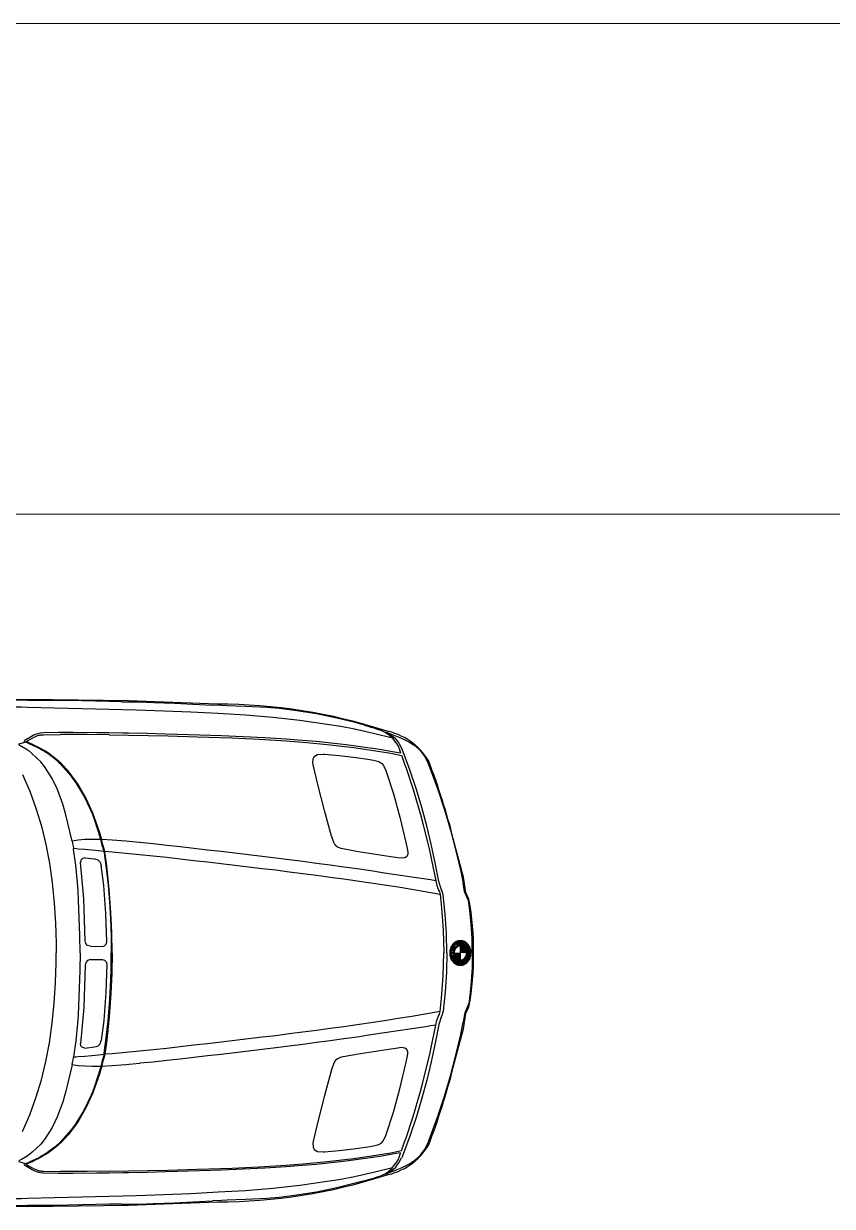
# Model space of a CAD drawing. Header units: inches. Extents: x 13 to 261, y -112 to -47.
# Drawn here: x 79.482 to 82.449, y -88.268 to -83.927 of the extents above; entities that cross this region are included whole.
import ezdxf

# ---------------------------------------------------------------- set-up
doc = ezdxf.new("R2010")
doc.units = ezdxf.units.IN
doc.header["$MEASUREMENT"] = 0
doc.layers.add('BANQUETA', color=2, linetype='Continuous', lineweight=18)
doc.layers.add('CONTORNO', color=7, linetype='Continuous')

msp = doc.modelspace()

# ---------------------------------------------------------------- linework, layer by layer
for p, q in [((80.8475, -86.5535), (80.845, -86.549)), ((79.7065, -86.989), (79.742, -86.993)), ((81.0995, -87.1125), (81.0945, -87.0835)), ((81.1015, -87.1195), (81.1125, -87.145)), ((81.0684, -87.3019), (81.0684, -87.3006)), ((81.0697, -87.3052), (81.0697, -87.2999)), ((81.071, -87.3085), (81.071, -87.2993)), ((81.0723, -87.3117), (81.0723, -87.2987)), ((81.0736, -87.315), (81.0736, -87.2983)), ((81.0749, -87.3143), (81.0749, -87.2978)), ((81.0762, -87.3137), (81.0762, -87.2975)), ((81.0775, -87.3132), (81.0775, -87.2972)), ((81.0788, -87.3128), (81.0788, -87.2969)), ((81.0801, -87.3125), (81.0801, -87.2967)), ((81.0814, -87.3122), (81.0814, -87.2966)), ((81.0827, -87.3121), (81.0827, -87.2965)), ((81.084, -87.3121), (81.084, -87.2965)), ((81.0853, -87.3121), (81.0853, -87.2965)), ((81.0866, -87.3122), (81.0866, -87.2966)), ((81.0879, -87.3125), (81.0879, -87.2967)), ((81.0892, -87.3128), (81.0892, -87.2969)), ((81.0905, -87.3132), (81.0905, -87.2972)), ((81.0918, -87.3137), (81.0918, -87.2975)), ((81.0931, -87.3143), (81.0931, -87.2978)), ((81.0944, -87.315), (81.0944, -87.2983)), ((81.0957, -87.3159), (81.0957, -87.2988)), ((81.097, -87.3168), (81.097, -87.2993)), ((81.0983, -87.318), (81.0983, -87.2999)), ((81.0996, -87.3193), (81.0996, -87.3006)), ((79.7265, -87.3135), (79.7695, -87.314)), ((81.0489, -87.3472), (81.0489, -87.3288)), ((81.0502, -87.3307), (81.0502, -87.3238)), ((81.0502, -87.3407), (81.0502, -87.3353)), ((81.0515, -87.3307), (81.0515, -87.3202)), ((81.0515, -87.3402), (81.0515, -87.3358)), ((81.0528, -87.3306), (81.0528, -87.3173)), ((81.0528, -87.3397), (81.0528, -87.3364)), ((81.0541, -87.3306), (81.0541, -87.3149)), ((81.0541, -87.3392), (81.0541, -87.3369)), ((81.0554, -87.3305), (81.0554, -87.3128)), ((81.0554, -87.3387), (81.0554, -87.3374)), ((81.0567, -87.3305), (81.0567, -87.311)), ((81.0567, -87.335), (81.0567, -87.3346)), ((81.0567, -87.3381), (81.0567, -87.3379)), ((81.0567, -87.3414), (81.0567, -87.3411)), ((81.058, -87.3112), (81.058, -87.3093)), ((81.058, -87.3304), (81.058, -87.3135)), ((81.058, -87.3355), (81.058, -87.3346)), ((81.058, -87.3415), (81.058, -87.3405)), ((81.0593, -87.3096), (81.0593, -87.3078)), ((81.0593, -87.3303), (81.0593, -87.3147)), ((81.0593, -87.336), (81.0593, -87.3345)), ((81.0593, -87.3415), (81.0593, -87.34)), ((81.0606, -87.3107), (81.0606, -87.3065)), ((81.0606, -87.3303), (81.0606, -87.3158)), ((81.0606, -87.3429), (81.0606, -87.3331)), ((81.0619, -87.3067), (81.0619, -87.3052)), ((81.0619, -87.3118), (81.0619, -87.3105)), ((81.0619, -87.3332), (81.0619, -87.317)), ((81.0619, -87.3564), (81.0619, -87.3428)), ((81.0632, -87.3055), (81.0632, -87.3041)), ((81.0632, -87.3282), (81.0632, -87.3181)), ((81.0645, -87.3062), (81.0645, -87.3031)), ((81.0645, -87.3251), (81.0645, -87.3192)), ((81.0645, -87.3463), (81.0645, -87.338)), ((81.0658, -87.3037), (81.0658, -87.3022)), ((81.0658, -87.3073), (81.0658, -87.3052)), ((81.0658, -87.312), (81.0658, -87.3117)), ((81.0658, -87.3228), (81.0658, -87.3202)), ((81.0658, -87.3495), (81.0658, -87.338)), ((81.0671, -87.3028), (81.0671, -87.3014)), ((81.0671, -87.3153), (81.0671, -87.3128)), ((81.0671, -87.3209), (81.0671, -87.3185)), ((81.0671, -87.3519), (81.0671, -87.338)), ((81.0684, -87.3193), (81.0684, -87.314)), ((81.0684, -87.3538), (81.0684, -87.338)), ((81.0697, -87.318), (81.0697, -87.3151)), ((81.0697, -87.3554), (81.0697, -87.338)), ((81.071, -87.3168), (81.071, -87.3149)), ((81.071, -87.3567), (81.071, -87.338)), ((81.0723, -87.3159), (81.0723, -87.314)), ((81.0723, -87.3578), (81.0723, -87.338)), ((81.0736, -87.3587), (81.0736, -87.338)), ((81.0749, -87.3595), (81.0749, -87.338)), ((81.0762, -87.3602), (81.0762, -87.338)), ((81.0775, -87.3608), (81.0775, -87.338)), ((81.0788, -87.3612), (81.0788, -87.338)), ((81.0801, -87.3615), (81.0801, -87.338)), ((81.0814, -87.3618), (81.0814, -87.338)), ((81.0827, -87.3619), (81.0827, -87.338)), ((81.084, -87.364), (81.084, -87.3121)), ((81.084, -87.338), (81.084, -87.3141)), ((81.0853, -87.338), (81.0853, -87.3141)), ((81.0866, -87.338), (81.0866, -87.3143)), ((81.0879, -87.338), (81.0879, -87.3145)), ((81.0892, -87.338), (81.0892, -87.3148)), ((81.0905, -87.338), (81.0905, -87.3153)), ((81.0918, -87.338), (81.0918, -87.3158)), ((81.0931, -87.338), (81.0931, -87.3165)), ((81.0944, -87.338), (81.0944, -87.3173)), ((81.0957, -87.338), (81.0957, -87.3182)), ((81.097, -87.338), (81.097, -87.3194)), ((81.0983, -87.338), (81.0983, -87.3207)), ((81.0996, -87.338), (81.0996, -87.3222)), ((81.1009, -87.3209), (81.1009, -87.3014)), ((81.1009, -87.338), (81.1009, -87.3241)), ((81.1022, -87.3228), (81.1022, -87.3022)), ((81.1022, -87.338), (81.1022, -87.3265)), ((81.1035, -87.3251), (81.1035, -87.3031)), ((81.1035, -87.338), (81.1035, -87.3298)), ((81.1048, -87.3281), (81.1048, -87.3041)), ((81.1061, -87.3332), (81.1061, -87.3052)), ((81.1061, -87.3708), (81.1061, -87.3428)), ((81.1074, -87.3696), (81.1074, -87.3065)), ((81.1087, -87.3682), (81.1087, -87.3078)), ((81.11, -87.3667), (81.11, -87.3093)), ((81.1113, -87.3651), (81.1113, -87.311)), ((81.1126, -87.3632), (81.1126, -87.3128)), ((81.1139, -87.3611), (81.1139, -87.3149)), ((81.1152, -87.3587), (81.1152, -87.3173)), ((81.1165, -87.3559), (81.1165, -87.3202)), ((81.1178, -87.3523), (81.1178, -87.3237)), ((81.1191, -87.3472), (81.1191, -87.3289)), ((79.7265, -87.3625), (79.7695, -87.362)), ((81.0502, -87.3523), (81.0502, -87.3453)), ((81.0515, -87.3559), (81.0515, -87.3454)), ((81.0528, -87.3587), (81.0528, -87.3454)), ((81.0541, -87.3612), (81.0541, -87.3455)), ((81.0554, -87.3632), (81.0554, -87.3455)), ((81.0567, -87.3651), (81.0567, -87.3456)), ((81.058, -87.3667), (81.058, -87.3456)), ((81.0593, -87.3614), (81.0593, -87.3457)), ((81.0593, -87.3682), (81.0593, -87.3664)), ((81.0606, -87.3606), (81.0606, -87.3457)), ((81.0606, -87.3696), (81.0606, -87.3676)), ((81.0619, -87.3708), (81.0619, -87.3688)), ((81.0632, -87.3556), (81.0632, -87.3479)), ((81.0632, -87.3661), (81.0632, -87.3636)), ((81.0632, -87.3719), (81.0632, -87.37)), ((81.0645, -87.3554), (81.0645, -87.3509)), ((81.0645, -87.3611), (81.0645, -87.3601)), ((81.0645, -87.3673), (81.0645, -87.3647)), ((81.0645, -87.3729), (81.0645, -87.3712)), ((81.0658, -87.356), (81.0658, -87.3533)), ((81.0658, -87.3624), (81.0658, -87.3598)), ((81.0658, -87.3667), (81.0658, -87.3659)), ((81.0658, -87.3738), (81.0658, -87.3724)), ((81.0671, -87.3571), (81.0671, -87.3551)), ((81.0671, -87.3636), (81.0671, -87.361)), ((81.0671, -87.3747), (81.0671, -87.3716)), ((81.0684, -87.3583), (81.0684, -87.3567)), ((81.0684, -87.3629), (81.0684, -87.3622)), ((81.0684, -87.3754), (81.0684, -87.3697)), ((81.0697, -87.3595), (81.0697, -87.3581)), ((81.0697, -87.3761), (81.0697, -87.3679)), ((81.071, -87.3607), (81.071, -87.3592)), ((81.071, -87.3767), (81.071, -87.366)), ((81.0723, -87.3619), (81.0723, -87.3602)), ((81.0723, -87.3773), (81.0723, -87.3641)), ((81.0736, -87.3778), (81.0736, -87.361)), ((81.0749, -87.3782), (81.0749, -87.3618)), ((81.0762, -87.3786), (81.0762, -87.3624)), ((81.0775, -87.3789), (81.0775, -87.3629)), ((81.0788, -87.3791), (81.0788, -87.3633)), ((81.0801, -87.3793), (81.0801, -87.3636)), ((81.0814, -87.3794), (81.0814, -87.3638)), ((81.0827, -87.3795), (81.0827, -87.3639)), ((81.084, -87.3795), (81.084, -87.364)), ((81.0853, -87.3795), (81.0853, -87.3639)), ((81.0866, -87.3794), (81.0866, -87.3638)), ((81.0879, -87.3793), (81.0879, -87.3636)), ((81.0892, -87.3791), (81.0892, -87.3633)), ((81.0905, -87.3789), (81.0905, -87.3629)), ((81.0918, -87.3786), (81.0918, -87.3624)), ((81.0931, -87.3782), (81.0931, -87.3618)), ((81.0944, -87.3778), (81.0944, -87.361)), ((81.0957, -87.3773), (81.0957, -87.3602)), ((81.097, -87.3768), (81.097, -87.3592)), ((81.0983, -87.3761), (81.0983, -87.3581)), ((81.0996, -87.3754), (81.0996, -87.3567)), ((81.1009, -87.3747), (81.1009, -87.3551)), ((81.1022, -87.3739), (81.1022, -87.3533)), ((81.1035, -87.3729), (81.1035, -87.3509)), ((81.1048, -87.3719), (81.1048, -87.3479)), ((81.1015, -87.5565), (81.1125, -87.531)), ((81.0995, -87.5635), (81.0945, -87.5925)), ((79.7065, -87.687), (79.742, -87.683)), ((80.8475, -88.1225), (80.845, -88.127))]:
    msp.add_line(p, q)
for points in [[(79.841, -86.4165), (79.7955, -86.4155), (79.6955, -86.413), (79.5955, -86.4115), (79.4955, -86.411), (79.4775, -86.4105), (79.3885, -86.4125)], [(79.841, -86.4165), (79.865, -86.416), (79.884, -86.416), (79.8945, -86.416), (79.9065, -86.4165), (79.9585, -86.418), (79.997, -86.4195), (80.009, -86.42), (80.037, -86.421), (80.103, -86.4245), (80.1745, -86.428)], [(80.419, -86.441), (80.3735, -86.4365), (80.3215, -86.434), (80.296, -86.433), (80.261, -86.4315), (80.227, -86.4305), (80.2075, -86.4295), (80.1745, -86.428)], [(80.835, -86.5495), (80.7655, -86.532), (80.6955, -86.5165), (80.6455, -86.507), (80.5955, -86.499), (80.5455, -86.4915), (80.4955, -86.485), (80.3955, -86.474), (80.2955, -86.4655), (80.1955, -86.4595), (80.0955, -86.4545), (79.9955, -86.4505), (79.8955, -86.447), (79.7955, -86.444), (79.6955, -86.4415), (79.5955, -86.439), (79.4955, -86.4365), (79.4735, -86.436), (79.4525, -86.436)], [(80.732, -86.502), (80.6985, -86.4925), (80.6985, -86.4925), (80.6305, -86.4755), (80.6305, -86.4755), (80.5565, -86.4605), (80.5565, -86.4605), (80.4755, -86.448), (80.4755, -86.448), (80.4375, -86.443), (80.4375, -86.443), (80.4195, -86.441)], [(80.732, -86.502), (80.7355, -86.503), (80.7385, -86.5035), (80.7395, -86.504), (80.74, -86.504), (80.742, -86.5045), (80.7455, -86.506), (80.7555, -86.509), (80.766, -86.512), (80.7785, -86.5165), (80.792, -86.5205), (80.797, -86.522)], [(80.865, -86.605), (80.8645, -86.605), (80.8555, -86.603), (80.8215, -86.597), (80.796, -86.5925), (80.7625, -86.587), (80.7615, -86.587), (80.665, -86.5735), (80.5555, -86.562), (80.489, -86.5565), (80.4455, -86.553), (80.367, -86.5485), (80.2875, -86.544), (80.2075, -86.541), (80.127, -86.538), (80.004, -86.5345), (79.9355, -86.5325), (79.867, -86.5315), (79.8455, -86.531), (79.795, -86.53), (79.765, -86.5295), (79.75, -86.5295), (79.6635, -86.529), (79.653, -86.5285), (79.6095, -86.5285), (79.5545, -86.53), (79.542, -86.5315), (79.529, -86.5345), (79.518, -86.539), (79.513, -86.542), (79.486, -86.5585), (79.4855, -86.559), (79.4855, -86.559), (79.4845, -86.5595), (79.4835, -86.56), (79.4835, -86.56), (79.483, -86.5605), (79.482, -86.5615)], [(79.491, -86.563), (79.4915, -86.563), (79.494, -86.561), (79.5, -86.557), (79.5065, -86.553), (79.5205, -86.5455), (79.5295, -86.5415), (79.538, -86.5385), (79.544, -86.538), (79.546, -86.5375), (79.554, -86.537), (79.617, -86.5355)], [(79.768, -86.9215), (79.767, -86.9175), (79.765, -86.911), (79.761, -86.8965), (79.736, -86.825), (79.7115, -86.7715), (79.6815, -86.7195), (79.6755, -86.7105), (79.645, -86.67), (79.62, -86.6435), (79.6015, -86.6265), (79.569, -86.6025), (79.56, -86.5965), (79.5435, -86.587), (79.5385, -86.5845), (79.5375, -86.584), (79.526, -86.5785), (79.5125, -86.572), (79.507, -86.5695), (79.497, -86.5655), (79.491, -86.563)], [(79.7955, -86.537), (79.715, -86.536), (79.6345, -86.5355), (79.617, -86.5355)], [(79.7955, -86.537), (79.867, -86.538), (79.939, -86.5395), (80.011, -86.541), (80.1185, -86.544), (80.2455, -86.5485), (80.3455, -86.5535), (80.4455, -86.5595), (80.5205, -86.5655), (80.595, -86.5725), (80.6935, -86.584), (80.79, -86.5985), (80.829, -86.605), (80.868, -86.6125)], [(80.797, -86.522), (80.81, -86.529), (80.8195, -86.535), (80.823, -86.538), (80.835, -86.5495), (80.8355, -86.55), (80.843, -86.56), (80.8495, -86.569), (80.8555, -86.5785), (80.8565, -86.5805), (80.8585, -86.585), (80.859, -86.587), (80.862, -86.5955), (80.8645, -86.603), (80.8645, -86.603), (80.865, -86.605)], [(80.809, -86.526), (80.8705, -86.5505), (80.8945, -86.5625), (80.9165, -86.577), (80.936, -86.5945), (80.9525, -86.6155), (80.9645, -86.639), (81.0015, -86.7385), (81.0255, -86.8125), (81.0475, -86.8875), (81.0675, -86.963), (81.0855, -87.0385), (81.0945, -87.0835)], [(80.809, -86.526), (80.8265, -86.5355), (80.845, -86.549)], [(80.8475, -86.5535), (80.8585, -86.568), (80.8685, -86.586)], [(79.489, -86.5645), (79.485, -86.5655), (79.472, -86.5695), (79.463, -86.5715)], [(79.494, -86.592), (79.474, -86.58), (79.4635, -86.5745)], [(79.765, -86.9215), (79.764, -86.9175), (79.764, -86.917), (79.742, -86.848), (79.7395, -86.841), (79.737, -86.834), (79.734, -86.8275), (79.7315, -86.8205), (79.73, -86.818), (79.7285, -86.814), (79.7285, -86.8135), (79.702, -86.7595), (79.675, -86.714), (79.6745, -86.7135), (79.6575, -86.69), (79.6185, -86.646), (79.615, -86.6425), (79.6115, -86.639), (79.61, -86.6375), (79.608, -86.636), (79.606, -86.634), (79.6035, -86.632), (79.6, -86.629), (79.5975, -86.627), (79.5755, -86.61), (79.5675, -86.6045), (79.5635, -86.602), (79.5555, -86.597), (79.552, -86.595), (79.5485, -86.593), (79.545, -86.591), (79.5435, -86.59), (79.5415, -86.589), (79.538, -86.587), (79.5375, -86.5865), (79.5025, -86.57), (79.5005, -86.569), (79.4975, -86.5675), (79.4955, -86.567), (79.492, -86.5655), (79.49, -86.565), (79.489, -86.5645)], [(79.6595, -86.927), (79.659, -86.923), (79.637, -86.831), (79.625, -86.792), (79.6055, -86.7385), (79.5865, -86.6975), (79.5585, -86.6535), (79.545, -86.6365), (79.5135, -86.607), (79.504, -86.599), (79.4955, -86.5935), (79.494, -86.592)], [(81.005, -87.075), (80.992, -87.007), (80.9775, -86.939), (80.961, -86.8715), (80.9425, -86.8045), (80.923, -86.738), (80.899, -86.6655), (80.87, -86.59), (80.869, -86.586)], [(80.545, -86.6525), (80.5425, -86.6395), (80.5435, -86.626), (80.548, -86.617), (80.5605, -86.6095), (80.581, -86.6085)], [(80.581, -86.6085), (80.5855, -86.6085), (80.639, -86.6135), (80.692, -86.6195), (80.745, -86.627), (80.7655, -86.63)], [(80.7655, -86.63), (80.7705, -86.631), (80.7855, -86.6355), (80.7955, -86.6425), (80.802, -86.65), (80.811, -86.6685)], [(80.868, -86.6125), (80.869, -86.6155), (80.8745, -86.6305), (80.8795, -86.6445), (80.885, -86.66), (80.911, -86.738), (80.937, -86.826), (80.938, -86.8295), (80.947, -86.8625), (80.972, -86.9665), (80.9775, -86.991), (80.9935, -87.073), (80.9935, -87.073)], [(79.478, -86.683), (79.5045, -86.7435), (79.527, -86.806), (79.547, -86.8725), (79.5635, -86.94), (79.5765, -87.008), (79.5865, -87.081), (79.5935, -87.1545), (79.598, -87.2285), (79.6005, -87.3025), (79.6005, -87.338)], [(80.6115, -86.909), (80.5855, -86.8145), (80.561, -86.72), (80.545, -86.6525)], [(80.811, -86.6685), (80.839, -86.7535), (80.8625, -86.8395), (80.885, -86.9375)], [(80.885, -86.9375), (80.89, -86.96), (80.8915, -86.9695), (80.891, -86.977), (80.887, -86.9845), (80.88, -86.989), (80.867, -86.9905), (80.855, -86.989), (80.8295, -86.9855), (80.702, -86.9655), (80.6965, -86.9645), (80.647, -86.955), (80.6335, -86.95), (80.625, -86.9425), (80.6195, -86.933), (80.6115, -86.9085)], [(79.765, -86.9215), (79.7565, -86.921), (79.7315, -86.921), (79.7065, -86.922), (79.6815, -86.924), (79.6595, -86.927)], [(79.6595, -86.927), (79.6615, -86.9355), (79.6615, -86.9365), (79.663, -86.946), (79.6645, -86.953), (79.6645, -86.955)], [(79.776, -86.9655), (79.776, -86.964), (79.7755, -86.9635), (79.7755, -86.962), (79.774, -86.9545), (79.7735, -86.953), (79.773, -86.9525), (79.7725, -86.9505), (79.7725, -86.9505), (79.769, -86.9375), (79.769, -86.9365), (79.765, -86.9215)], [(80.3565, -86.9835), (80.3065, -86.9775), (80.2565, -86.9715), (80.2065, -86.9655), (80.1565, -86.96), (80.1065, -86.954), (80.0565, -86.9485), (80.0065, -86.943), (79.9565, -86.9375), (79.908, -86.933), (79.9065, -86.9325), (79.8565, -86.928), (79.8065, -86.9235), (79.768, -86.9215)], [(79.779, -86.966), (79.7785, -86.9635), (79.7785, -86.963), (79.778, -86.961), (79.7765, -86.9535), (79.7755, -86.9515), (79.7745, -86.948), (79.7735, -86.9445), (79.7715, -86.937), (79.771, -86.9345), (79.769, -86.9255), (79.768, -86.9215)], [(79.6885, -87.338), (79.688, -87.2735), (79.686, -87.2085), (79.6835, -87.144), (79.6815, -87.1095), (79.679, -87.0795), (79.673, -87.0155), (79.665, -86.957), (79.6645, -86.955)], [(79.776, -86.9655), (79.7565, -86.9635), (79.7315, -86.961), (79.7065, -86.9585), (79.6815, -86.9565), (79.6745, -86.956), (79.6645, -86.955)], [(79.7065, -86.989), (79.698, -86.991), (79.692, -86.997), (79.6905, -87.0055)], [(79.742, -86.993), (79.7535, -86.9965), (79.7625, -87.005), (79.7665, -87.0165)], [(79.776, -86.9655), (79.777, -86.9695), (79.777, -86.97), (79.785, -87.027), (79.792, -87.089), (79.797, -87.151), (79.798, -87.169), (79.8005, -87.2135), (79.8025, -87.2755), (79.8025, -87.2755), (79.803, -87.329), (79.803, -87.338)], [(80.3565, -87.0285), (80.3065, -87.0225), (80.2565, -87.0165), (80.2065, -87.0105), (80.1565, -87.005), (80.1065, -86.9995), (80.0565, -86.9935), (80.0065, -86.988), (79.9565, -86.983), (79.9065, -86.978), (79.8565, -86.973), (79.8065, -86.968), (79.779, -86.966)], [(79.806, -87.338), (79.805, -87.264), (79.802, -87.1895), (79.796, -87.104), (79.7865, -87.0185), (79.7805, -86.975), (79.7795, -86.969), (79.779, -86.967), (79.779, -86.966)], [(80.9935, -87.073), (80.975, -87.07), (80.957, -87.0675), (80.906, -87.06), (80.856, -87.0525), (80.806, -87.0445), (80.756, -87.037), (80.706, -87.0295), (80.656, -87.0225), (80.6065, -87.0155), (80.5565, -87.009), (80.5065, -87.0025), (80.4565, -86.996), (80.4065, -86.9895), (80.3565, -86.9835)], [(79.707, -87.2935), (79.7055, -87.2165), (79.702, -87.139), (79.7, -87.111), (79.6905, -87.0055)], [(79.7865, -87.297), (79.7835, -87.1935), (79.7755, -87.0905), (79.7665, -87.0165)], [(81.0095, -87.123), (80.989, -87.1195), (80.9685, -87.1155), (80.906, -87.105), (80.856, -87.097), (80.806, -87.089), (80.756, -87.0815), (80.706, -87.0745), (80.656, -87.0675), (80.6065, -87.0605), (80.5565, -87.054), (80.5065, -87.0475), (80.4565, -87.041), (80.4065, -87.0345), (80.3565, -87.0285)], [(80.9935, -87.073), (80.998, -87.0905), (81.0015, -87.1005), (81.004, -87.107), (81.0075, -87.114), (81.0095, -87.123), (81.0095, -87.123)], [(81.0215, -87.125), (81.019, -87.116), (81.0135, -87.103), (81.005, -87.075)], [(81.0095, -87.123), (81.015, -87.1725), (81.021, -87.2535), (81.023, -87.338)], [(81.034, -87.338), (81.033, -87.267), (81.0285, -87.1955), (81.0215, -87.125)], [(81.1015, -87.1195), (81.1005, -87.116), (81.0995, -87.1125)], [(81.1125, -87.145), (81.114, -87.149), (81.115, -87.1525)], [(81.128, -87.338), (81.127, -87.285), (81.1235, -87.2325), (81.1185, -87.1805), (81.115, -87.1525)], [(79.7265, -87.3135), (79.7165, -87.3105), (79.7095, -87.3035), (79.707, -87.2935)], [(79.7695, -87.314), (79.778, -87.312), (79.7845, -87.3055), (79.7865, -87.297)], [(79.478, -87.993), (79.5045, -87.9325), (79.527, -87.87), (79.547, -87.8035), (79.5635, -87.736), (79.5765, -87.668), (79.5865, -87.595), (79.5935, -87.5215), (79.598, -87.4475), (79.6005, -87.3735), (79.6005, -87.338)], [(79.6885, -87.338), (79.688, -87.4025), (79.686, -87.4675), (79.6835, -87.532), (79.6815, -87.5665), (79.679, -87.5965), (79.673, -87.6605), (79.665, -87.719), (79.6645, -87.721)], [(79.776, -87.7105), (79.777, -87.7065), (79.777, -87.706), (79.785, -87.649), (79.792, -87.587), (79.797, -87.525), (79.798, -87.507), (79.8005, -87.4625), (79.8025, -87.4005), (79.8025, -87.4005), (79.803, -87.347), (79.803, -87.338)], [(79.806, -87.338), (79.805, -87.412), (79.802, -87.4865), (79.796, -87.572), (79.7865, -87.6575), (79.7805, -87.701), (79.7795, -87.707), (79.779, -87.709), (79.779, -87.71)], [(81.0095, -87.553), (81.015, -87.5035), (81.021, -87.4225), (81.023, -87.338)], [(81.034, -87.338), (81.033, -87.409), (81.0285, -87.4805), (81.0215, -87.551)], [(81.128, -87.338), (81.127, -87.391), (81.1235, -87.4435), (81.1185, -87.4955), (81.115, -87.5235)], [(79.707, -87.3825), (79.7055, -87.4595), (79.702, -87.537), (79.7, -87.565), (79.6905, -87.6705)], [(79.7265, -87.3625), (79.7165, -87.3655), (79.7095, -87.3725), (79.707, -87.3825)], [(79.7865, -87.379), (79.7835, -87.4825), (79.7755, -87.5855), (79.7665, -87.6595)], [(79.7695, -87.362), (79.778, -87.364), (79.7845, -87.3705), (79.7865, -87.379)], [(81.0594, -87.3665), (81.0663, -87.3728), (81.0732, -87.3628), (81.0661, -87.3562)], [(81.0635, -87.3638), (81.0661, -87.3662), (81.065, -87.3678), (81.0624, -87.3654), (81.0624, -87.3654)], [(81.0647, -87.3614), (81.0676, -87.3641), (81.0687, -87.3625), (81.0658, -87.3598)], [(81.0095, -87.553), (80.989, -87.5565), (80.9685, -87.5605), (80.906, -87.571), (80.856, -87.579), (80.806, -87.587), (80.756, -87.5945), (80.706, -87.6015), (80.656, -87.6085), (80.6065, -87.6155), (80.5565, -87.622), (80.5065, -87.6285), (80.4565, -87.635), (80.4065, -87.6415), (80.3565, -87.6475)], [(80.9935, -87.603), (80.998, -87.5855), (81.0015, -87.5755), (81.004, -87.569), (81.0075, -87.562), (81.0095, -87.553), (81.0095, -87.553)], [(81.0215, -87.551), (81.019, -87.56), (81.0135, -87.573), (81.005, -87.601)], [(81.1015, -87.5565), (81.1005, -87.56), (81.0995, -87.5635)], [(81.1125, -87.531), (81.114, -87.527), (81.115, -87.5235)], [(80.9935, -87.603), (80.975, -87.606), (80.957, -87.6085), (80.906, -87.616), (80.856, -87.6235), (80.806, -87.6315), (80.756, -87.639), (80.706, -87.6465), (80.656, -87.6535), (80.6065, -87.6605), (80.5565, -87.667), (80.5065, -87.6735), (80.4565, -87.68), (80.4065, -87.6865), (80.3565, -87.6925)], [(80.809, -88.15), (80.8705, -88.1255), (80.8945, -88.1135), (80.9165, -88.099), (80.936, -88.0815), (80.9525, -88.0605), (80.9645, -88.037), (81.0015, -87.9375), (81.0255, -87.8635), (81.0475, -87.7885), (81.0675, -87.713), (81.0855, -87.6375), (81.0945, -87.5925)], [(80.868, -88.0635), (80.869, -88.0605), (80.8745, -88.0455), (80.8795, -88.0315), (80.885, -88.016), (80.911, -87.938), (80.937, -87.85), (80.938, -87.8465), (80.947, -87.8135), (80.972, -87.7095), (80.9775, -87.685), (80.9935, -87.603), (80.9935, -87.603)], [(81.005, -87.601), (80.992, -87.669), (80.9775, -87.737), (80.961, -87.8045), (80.9425, -87.8715), (80.923, -87.938), (80.899, -88.0105), (80.87, -88.086), (80.869, -88.09)], [(80.3565, -87.6475), (80.3065, -87.6535), (80.2565, -87.6595), (80.2065, -87.6655), (80.1565, -87.671), (80.1065, -87.6765), (80.0565, -87.6825), (80.0065, -87.688), (79.9565, -87.693), (79.9065, -87.698), (79.8565, -87.703), (79.8065, -87.708), (79.779, -87.71)], [(79.7065, -87.687), (79.698, -87.685), (79.692, -87.679), (79.6905, -87.6705)], [(79.742, -87.683), (79.7535, -87.6795), (79.7625, -87.671), (79.7665, -87.6595)], [(80.885, -87.7385), (80.89, -87.716), (80.8915, -87.7065), (80.891, -87.699), (80.887, -87.6915), (80.88, -87.687), (80.867, -87.6855), (80.855, -87.687), (80.8295, -87.6905), (80.702, -87.7105), (80.6965, -87.7115), (80.647, -87.721), (80.6335, -87.726), (80.625, -87.7335), (80.6195, -87.743), (80.6115, -87.7675)], [(79.6595, -87.749), (79.6615, -87.7405), (79.6615, -87.7395), (79.663, -87.73), (79.6645, -87.723), (79.6645, -87.721)], [(79.776, -87.7105), (79.7565, -87.7125), (79.7315, -87.715), (79.7065, -87.7175), (79.6815, -87.7195), (79.6745, -87.72), (79.6645, -87.721)], [(79.776, -87.7105), (79.776, -87.712), (79.7755, -87.7125), (79.7755, -87.714), (79.774, -87.7215), (79.7735, -87.723), (79.773, -87.7235), (79.7725, -87.7255), (79.7725, -87.7255), (79.769, -87.7385), (79.769, -87.7395), (79.765, -87.7545)], [(80.3565, -87.6925), (80.3065, -87.6985), (80.2565, -87.7045), (80.2065, -87.7105), (80.1565, -87.716), (80.1065, -87.722), (80.0565, -87.7275), (80.0065, -87.733), (79.9565, -87.7385), (79.908, -87.743), (79.9065, -87.7435), (79.8565, -87.748), (79.8065, -87.7525), (79.768, -87.7545)], [(79.779, -87.71), (79.7785, -87.7125), (79.7785, -87.713), (79.778, -87.715), (79.7765, -87.7225), (79.7755, -87.7245), (79.7745, -87.728), (79.7735, -87.7315), (79.7715, -87.739), (79.771, -87.7415), (79.769, -87.7505), (79.768, -87.7545)], [(79.765, -87.7545), (79.764, -87.7585), (79.764, -87.759), (79.742, -87.828), (79.7395, -87.835), (79.737, -87.842), (79.734, -87.8485), (79.7315, -87.8555), (79.73, -87.858), (79.7285, -87.862), (79.7285, -87.8625), (79.702, -87.9165), (79.675, -87.962), (79.6745, -87.9625), (79.6575, -87.986), (79.6185, -88.03), (79.615, -88.0335), (79.6115, -88.037), (79.61, -88.0385), (79.608, -88.04), (79.606, -88.042), (79.6035, -88.044), (79.6, -88.047), (79.5975, -88.049), (79.5755, -88.066), (79.5675, -88.0715), (79.5635, -88.074), (79.5555, -88.079), (79.552, -88.081), (79.5485, -88.083), (79.545, -88.085), (79.5435, -88.086), (79.5415, -88.087), (79.538, -88.089), (79.5375, -88.0895), (79.5025, -88.106), (79.5005, -88.107), (79.4975, -88.1085), (79.4955, -88.109), (79.492, -88.1105), (79.49, -88.111), (79.489, -88.1115)], [(79.768, -87.7545), (79.767, -87.7585), (79.765, -87.765), (79.761, -87.7795), (79.736, -87.851), (79.7115, -87.9045), (79.6815, -87.9565), (79.6755, -87.9655), (79.645, -88.006), (79.62, -88.0325), (79.6015, -88.0495), (79.569, -88.0735), (79.56, -88.0795), (79.5435, -88.089), (79.5385, -88.0915), (79.5375, -88.092), (79.526, -88.0975), (79.5125, -88.104), (79.507, -88.1065), (79.497, -88.1105), (79.491, -88.113)], [(79.6595, -87.749), (79.659, -87.753), (79.637, -87.845), (79.625, -87.884), (79.6055, -87.9375), (79.5865, -87.9785), (79.5585, -88.0225), (79.545, -88.0395), (79.5135, -88.069), (79.504, -88.077), (79.4955, -88.0825), (79.494, -88.084)], [(79.765, -87.7545), (79.7565, -87.755), (79.7315, -87.755), (79.7065, -87.754), (79.6815, -87.752), (79.6595, -87.749)], [(80.6115, -87.767), (80.5855, -87.8615), (80.561, -87.956), (80.545, -88.0235)], [(80.811, -88.0075), (80.839, -87.9225), (80.8625, -87.8365), (80.885, -87.7385)], [(80.545, -88.0235), (80.5425, -88.0365), (80.5435, -88.05), (80.548, -88.059), (80.5605, -88.0665), (80.581, -88.0675)], [(80.7655, -88.046), (80.7705, -88.045), (80.7855, -88.0405), (80.7955, -88.0335), (80.802, -88.026), (80.811, -88.0075)], [(80.865, -88.071), (80.8645, -88.071), (80.8555, -88.073), (80.8215, -88.079), (80.796, -88.0835), (80.7625, -88.089), (80.7615, -88.089), (80.665, -88.1025), (80.5555, -88.114), (80.489, -88.1195), (80.4455, -88.123), (80.367, -88.1275), (80.2875, -88.132), (80.2075, -88.135), (80.127, -88.138), (80.004, -88.1415), (79.9355, -88.1435), (79.867, -88.1445), (79.8455, -88.145), (79.795, -88.146), (79.765, -88.1465), (79.75, -88.1465), (79.6635, -88.147), (79.653, -88.1475), (79.6095, -88.1475), (79.5545, -88.146), (79.542, -88.1445), (79.529, -88.1415), (79.518, -88.137), (79.513, -88.134), (79.486, -88.1175), (79.4855, -88.117), (79.4855, -88.117), (79.4845, -88.1165), (79.4835, -88.116), (79.4835, -88.116), (79.483, -88.1155), (79.482, -88.1145)], [(79.7955, -88.139), (79.867, -88.138), (79.939, -88.1365), (80.011, -88.135), (80.1185, -88.132), (80.2455, -88.1275), (80.3455, -88.1225), (80.4455, -88.1165), (80.5205, -88.1105), (80.595, -88.1035), (80.6935, -88.092), (80.79, -88.0775), (80.829, -88.071), (80.868, -88.0635)], [(80.581, -88.0675), (80.5855, -88.0675), (80.639, -88.0625), (80.692, -88.0565), (80.745, -88.049), (80.7655, -88.046)], [(80.797, -88.154), (80.81, -88.147), (80.8195, -88.141), (80.823, -88.138), (80.835, -88.1265), (80.8355, -88.126), (80.843, -88.116), (80.8495, -88.107), (80.8555, -88.0975), (80.8565, -88.0955), (80.8585, -88.091), (80.859, -88.089), (80.862, -88.0805), (80.8645, -88.073), (80.8645, -88.073), (80.865, -88.071)], [(79.489, -88.1115), (79.485, -88.1105), (79.472, -88.1065), (79.463, -88.1045)], [(79.494, -88.084), (79.474, -88.096), (79.4635, -88.1015)], [(79.491, -88.113), (79.4915, -88.113), (79.494, -88.115), (79.5, -88.119), (79.5065, -88.123), (79.5205, -88.1305), (79.5295, -88.1345), (79.538, -88.1375), (79.544, -88.138), (79.546, -88.1385), (79.554, -88.139), (79.617, -88.1405)], [(80.8475, -88.1225), (80.8585, -88.108), (80.8685, -88.09)], [(80.835, -88.1265), (80.7655, -88.144), (80.6955, -88.1595), (80.6455, -88.169), (80.5955, -88.177), (80.5455, -88.1845), (80.4955, -88.191), (80.3955, -88.202), (80.2955, -88.2105), (80.1955, -88.2165), (80.0955, -88.2215), (79.9955, -88.2255), (79.8955, -88.229), (79.7955, -88.232), (79.6955, -88.2345), (79.5955, -88.237), (79.4955, -88.2395), (79.4735, -88.24), (79.4525, -88.24)], [(79.7955, -88.139), (79.715, -88.14), (79.6345, -88.1405), (79.617, -88.1405)], [(80.732, -88.174), (80.7355, -88.173), (80.7385, -88.1725), (80.7395, -88.172), (80.74, -88.172), (80.742, -88.1715), (80.7455, -88.17), (80.7555, -88.167), (80.766, -88.164), (80.7785, -88.1595), (80.792, -88.1555), (80.797, -88.154)], [(80.809, -88.15), (80.8265, -88.1405), (80.845, -88.127)], [(80.732, -88.174), (80.6985, -88.1835), (80.6985, -88.1835), (80.6305, -88.2005), (80.6305, -88.2005), (80.5565, -88.2155), (80.5565, -88.2155), (80.4755, -88.228), (80.4755, -88.228), (80.4375, -88.233), (80.4375, -88.233), (80.4195, -88.235)], [(79.841, -88.2595), (79.865, -88.26), (79.884, -88.26), (79.8945, -88.26), (79.9065, -88.2595), (79.9585, -88.258), (79.997, -88.2565), (80.009, -88.256), (80.037, -88.255), (80.103, -88.2515), (80.1745, -88.248)], [(80.419, -88.235), (80.3735, -88.2395), (80.3215, -88.242), (80.296, -88.243), (80.261, -88.2445), (80.227, -88.2455), (80.2075, -88.2465), (80.1745, -88.248)], [(79.841, -88.2595), (79.7955, -88.2605), (79.6955, -88.263), (79.5955, -88.2645), (79.4955, -88.265), (79.4775, -88.2655), (79.3885, -88.2635)]]:
    msp.add_lwpolyline(points)
for points in [[(81.084, -87.293, 0.056462), (81.0764, -87.2939, 0.055115), (81.0691, -87.2964, 0.052786), (81.0623, -87.3006, 0.05002), (81.0564, -87.3062, 0.047333), (81.0516, -87.313, 0.045092), (81.048, -87.3208, 0.043513), (81.0457, -87.3292, 0.042704), (81.045, -87.338, 0.042704), (81.0457, -87.3468, 0.043513), (81.048, -87.3552, 0.045092), (81.0516, -87.363, 0.047333), (81.0564, -87.3698, 0.05002), (81.0623, -87.3754, 0.052786), (81.0691, -87.3796, 0.055115), (81.0764, -87.3822, 0.056462), (81.084, -87.383, 0.056462), (81.0916, -87.3822, 0.055115), (81.0989, -87.3796, 0.052786), (81.1057, -87.3754, 0.05002), (81.1116, -87.3698, 0.047333), (81.1164, -87.363, 0.045092), (81.12, -87.3552, 0.043513), (81.1222, -87.3468, 0.042704), (81.123, -87.338, 0.042704), (81.1222, -87.3292, 0.043513), (81.12, -87.3208, 0.045092), (81.1164, -87.313, 0.047333), (81.1116, -87.3062, 0.05002), (81.1057, -87.3006, 0.052786), (81.0989, -87.2964, 0.055115), (81.0916, -87.2939, 0.056462)], [(81.048, -87.338, 0.042704), (81.0487, -87.3461, 0.043513), (81.0507, -87.3539, 0.045092), (81.0541, -87.3611, 0.047333), (81.0585, -87.3674, 0.05002), (81.064, -87.3726, 0.052786), (81.0702, -87.3764, 0.055115), (81.077, -87.3788, 0.056462), (81.084, -87.3796, 0.056462), (81.091, -87.3788, 0.055115), (81.0978, -87.3764, 0.052786), (81.104, -87.3726, 0.05002), (81.1095, -87.3674, 0.047333), (81.1139, -87.3611, 0.045092), (81.1173, -87.3539, 0.043513), (81.1193, -87.3461, 0.042704), (81.12, -87.338, 0.042704), (81.1193, -87.3299, 0.043513), (81.1173, -87.3221, 0.045092), (81.1139, -87.3149, 0.047333), (81.1095, -87.3086, 0.05002), (81.104, -87.3035, 0.052786), (81.0978, -87.2996, 0.055115), (81.091, -87.2973, 0.056462), (81.084, -87.2965, 0.056462), (81.077, -87.2973, 0.055115), (81.0702, -87.2996, 0.052786), (81.064, -87.3035, 0.05002), (81.0585, -87.3086, 0.047333), (81.0541, -87.3149, 0.045092), (81.0507, -87.3221, 0.043513), (81.0487, -87.3299, 0.042704)], [(81.0615, -87.338, 0.042704), (81.0619, -87.3431, 0.043513), (81.0632, -87.348, 0.045092), (81.0653, -87.3524, 0.047333), (81.0681, -87.3564, 0.05002), (81.0715, -87.3596, 0.052786), (81.0754, -87.362, 0.055115), (81.0796, -87.3635, 0.056462), (81.084, -87.364, 0.056462), (81.0884, -87.3635, 0.055115), (81.0926, -87.362, 0.052786), (81.0965, -87.3596, 0.05002), (81.0999, -87.3564, 0.047333), (81.1027, -87.3524, 0.045092), (81.1048, -87.348, 0.043513), (81.1061, -87.3431, 0.042704), (81.1065, -87.338, 0.042704), (81.1061, -87.333, 0.043513), (81.1048, -87.3281, 0.045092), (81.1027, -87.3236, 0.047333), (81.0999, -87.3197, 0.05002), (81.0965, -87.3164, 0.052786), (81.0926, -87.314, 0.055115), (81.0884, -87.3126, 0.056462), (81.084, -87.3121, 0.056462), (81.0796, -87.3126, 0.055115), (81.0754, -87.314, 0.052786), (81.0715, -87.3164, 0.05002), (81.0681, -87.3197, 0.047333), (81.0653, -87.3236, 0.045092), (81.0632, -87.3281, 0.043513), (81.0619, -87.333, 0.042704)]]:
    msp.add_lwpolyline(points, format="xyb", close=True)
for points in [[(81.0498, -87.3453), (81.061, -87.3458), (81.0604, -87.3416), (81.0559, -87.3414), (81.0605, -87.3395), (81.0605, -87.3365), (81.0559, -87.3347), (81.0604, -87.3345), (81.061, -87.3303), (81.0498, -87.3308), (81.0494, -87.335), (81.057, -87.338), (81.0494, -87.341)], [(81.0569, -87.3126), (81.0657, -87.3203), (81.068, -87.3175), (81.0656, -87.3115), (81.0701, -87.3155), (81.073, -87.3135), (81.0684, -87.3019), (81.0653, -87.304), (81.0671, -87.3085), (81.0635, -87.3053), (81.0608, -87.3077), (81.0627, -87.3125), (81.0593, -87.3095)]]:
    msp.add_lwpolyline(points, close=True)
for points in [[(81.0611, -87.3605, 0.057431), (81.0605, -87.3606, 0.05562), (81.06, -87.3608, 0.052954), (81.0595, -87.3612, 0.050038), (81.059, -87.3617, 0.047381), (81.0587, -87.3622, 0.045314), (81.0585, -87.3628, 0.044018), (81.0583, -87.3635, 0.04357), (81.0583, -87.3642, 0.043992), (81.0585, -87.3649, 0.045263), (81.0587, -87.3655, 0.047309), (81.059, -87.366, 0.049952), (81.0594, -87.3665, 0.049952)], [(81.0661, -87.3562, 0.053032), (81.0655, -87.3558, 0.055748), (81.0649, -87.3555, 0.057627), (81.0643, -87.3554, 0.058156), (81.0637, -87.3554, 0.057179), (81.063, -87.3556, 0.054981), (81.0624, -87.3559, 0.052134), (81.0619, -87.3564, 0.049237), (81.0615, -87.3569, 0.046745), (81.0612, -87.3576, 0.044932), (81.0609, -87.3583, 0.043938), (81.0609, -87.359, 0.043818), (81.0609, -87.3598, 0.044576), (81.0611, -87.3605, 0.044576)], [(81.0624, -87.3654, -0.049195), (81.0623, -87.3653, -0.046619), (81.0622, -87.3651, -0.044593), (81.0621, -87.3649, -0.043291), (81.0621, -87.3647, -0.042789), (81.0621, -87.3645, -0.04311), (81.0621, -87.3643, -0.044241), (81.0622, -87.3641, -0.046119), (81.0623, -87.364, -0.048595), (81.0624, -87.3638, -0.051392), (81.0625, -87.3637, -0.054067), (81.0627, -87.3636, -0.056064), (81.0629, -87.3636, -0.056876), (81.063, -87.3636, -0.056274), (81.0632, -87.3636, -0.054429), (81.0634, -87.3637, -0.051819), (81.0635, -87.3638, -0.051819)], [(81.0658, -87.3598, 0.051748), (81.0657, -87.3597, 0.054351), (81.0655, -87.3596, 0.056193), (81.0653, -87.3596, 0.056799), (81.0651, -87.3596, 0.055997), (81.065, -87.3596, 0.054011), (81.0648, -87.3597, 0.051346), (81.0647, -87.3598, 0.048556), (81.0646, -87.36, 0.046081), (81.0645, -87.3601, 0.044201), (81.0644, -87.3603, 0.043062), (81.0644, -87.3605, 0.042729), (81.0644, -87.3607, 0.043217), (81.0644, -87.3609, 0.044502), (81.0645, -87.3611, 0.04651), (81.0646, -87.3613, 0.049071), (81.0647, -87.3614, 0.049071)]]:
    msp.add_lwpolyline(points, format="xyb")
at = {"layer": 'BANQUETA'}
for p, q in [((67.2507, -83.9268), (85.4507, -83.9268)), ((35.8507, -85.7268), (86.7507, -85.7268))]:
    msp.add_line(p, q, dxfattribs=at)
at = {"layer": 'CONTORNO'}
msp.add_lwpolyline([(79.2356, -88.2669), (79.4969, -88.268), (79.8669, -88.2635), (80.1924, -88.2512, 0.080335), (80.8074, -88.1542, 0.21618), (80.968, -88.0421, 0.029991), (81.0579, -87.7573), (81.0953, -87.6167), (81.1039, -87.56), (81.1154, -87.5356, 0.048135), (81.1327, -87.338, 0.048135), (81.1154, -87.1405), (81.1039, -87.1161), (81.0953, -87.0593), (81.0579, -86.9187, 0.029991), (80.968, -86.6339, 0.21618), (80.8074, -86.5219, 0.080335), (80.1924, -86.4248), (79.8669, -86.4125), (79.4969, -86.4081), (79.2356, -86.4092, 0.281049)], format="xyb", dxfattribs=at)

doc.saveas('drawing.dxf')
